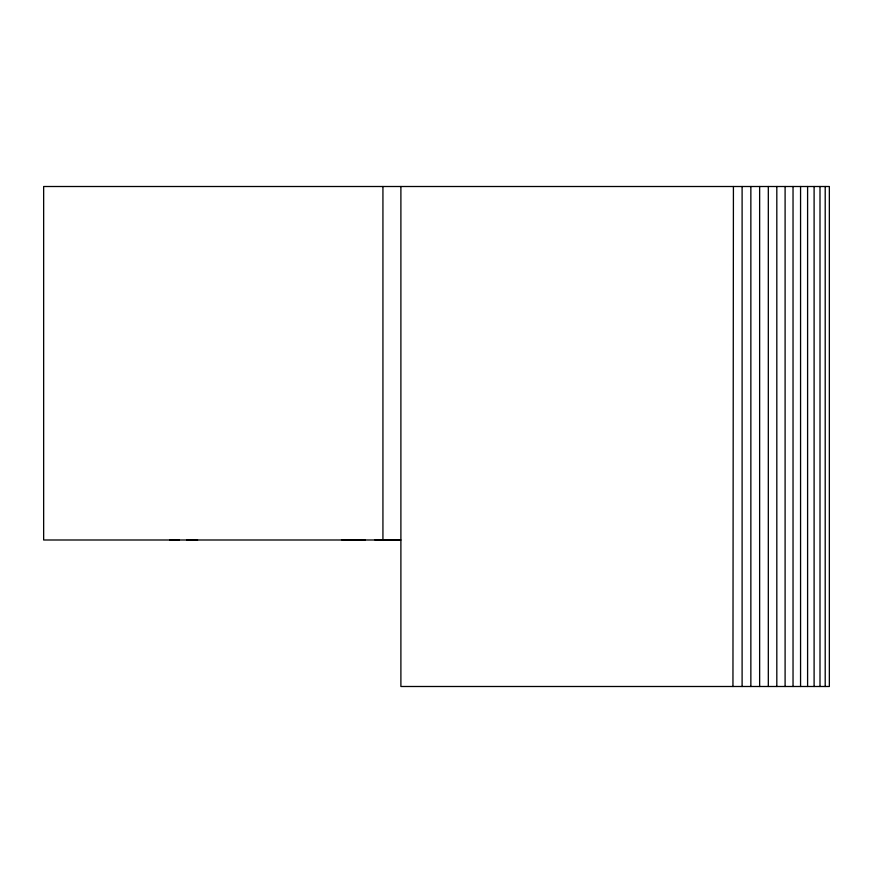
<?xml version="1.0" encoding="UTF-8"?>
<svg xmlns="http://www.w3.org/2000/svg" width="873" height="873" viewBox="0 0 873 873"><rect width="100%" height="100%" fill="white"/><g stroke="black" fill="none" stroke-linecap="round" stroke-linejoin="round"><path stroke-width="1.31" d="M732.949 686.494L733.418 186.506M341.921 539.951L365.078 539.994M374.986 539.951L400.893 539.994L43.65 539.994L43.65 186.506L829.35 186.506L829.35 686.494L400.893 686.494L400.893 186.506M186.691 539.951L197.582 539.994M169.766 539.951L179.26 539.994M825.203 186.506L825.203 686.494M819.998 186.506L819.998 686.494M814.105 186.506L814.105 686.494M807.601 186.506L807.601 686.494M800.563 186.506L800.563 686.494M793.033 186.506L793.033 686.494M785.1 186.506L785.1 686.494M776.817 186.506L776.817 686.494M768.316 186.506L768.316 686.494M759.641 186.506L759.641 686.494M750.856 186.506L750.856 686.494M742.105 186.506L742.105 686.494M382.931 186.506L382.931 539.994"/></g></svg>
